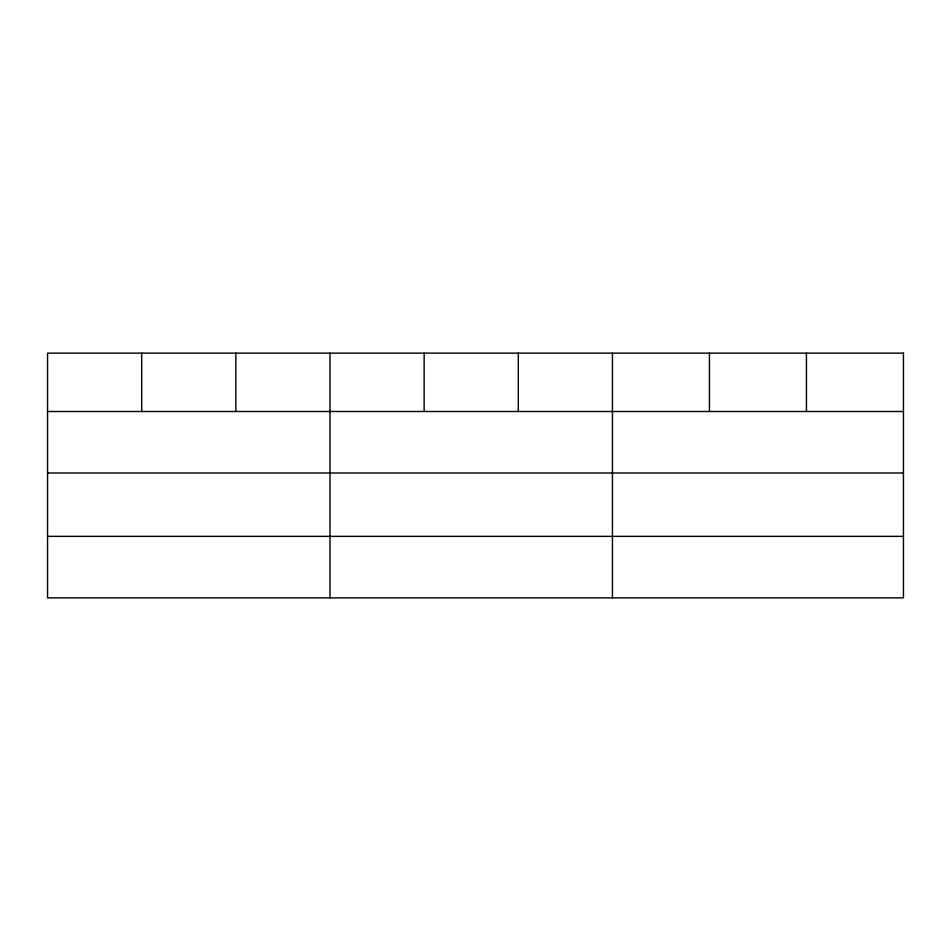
<?xml version="1.0" encoding="UTF-8"?>
<svg xmlns="http://www.w3.org/2000/svg" width="951" height="951" viewBox="0 0 951 951"><rect width="100%" height="100%" fill="white"/><g stroke="black" fill="none" stroke-linecap="round" stroke-linejoin="round"><path stroke-width="1.43" d="M47.55 411.498L903.45 411.498M47.55 473.004L903.45 473.004M47.55 536.364L903.45 536.364M806.448 353.142L806.448 411.498M709.446 353.142L709.446 411.498M612.444 353.142L612.444 597.858M518.295 353.142L518.295 411.498M424.146 353.142L424.146 411.498M329.997 353.142L329.997 597.858M235.848 353.142L235.848 411.498M141.699 353.142L141.699 411.498M903.45 353.142L47.55 353.142L47.55 597.858L903.45 597.858L903.45 353.142"/></g></svg>
